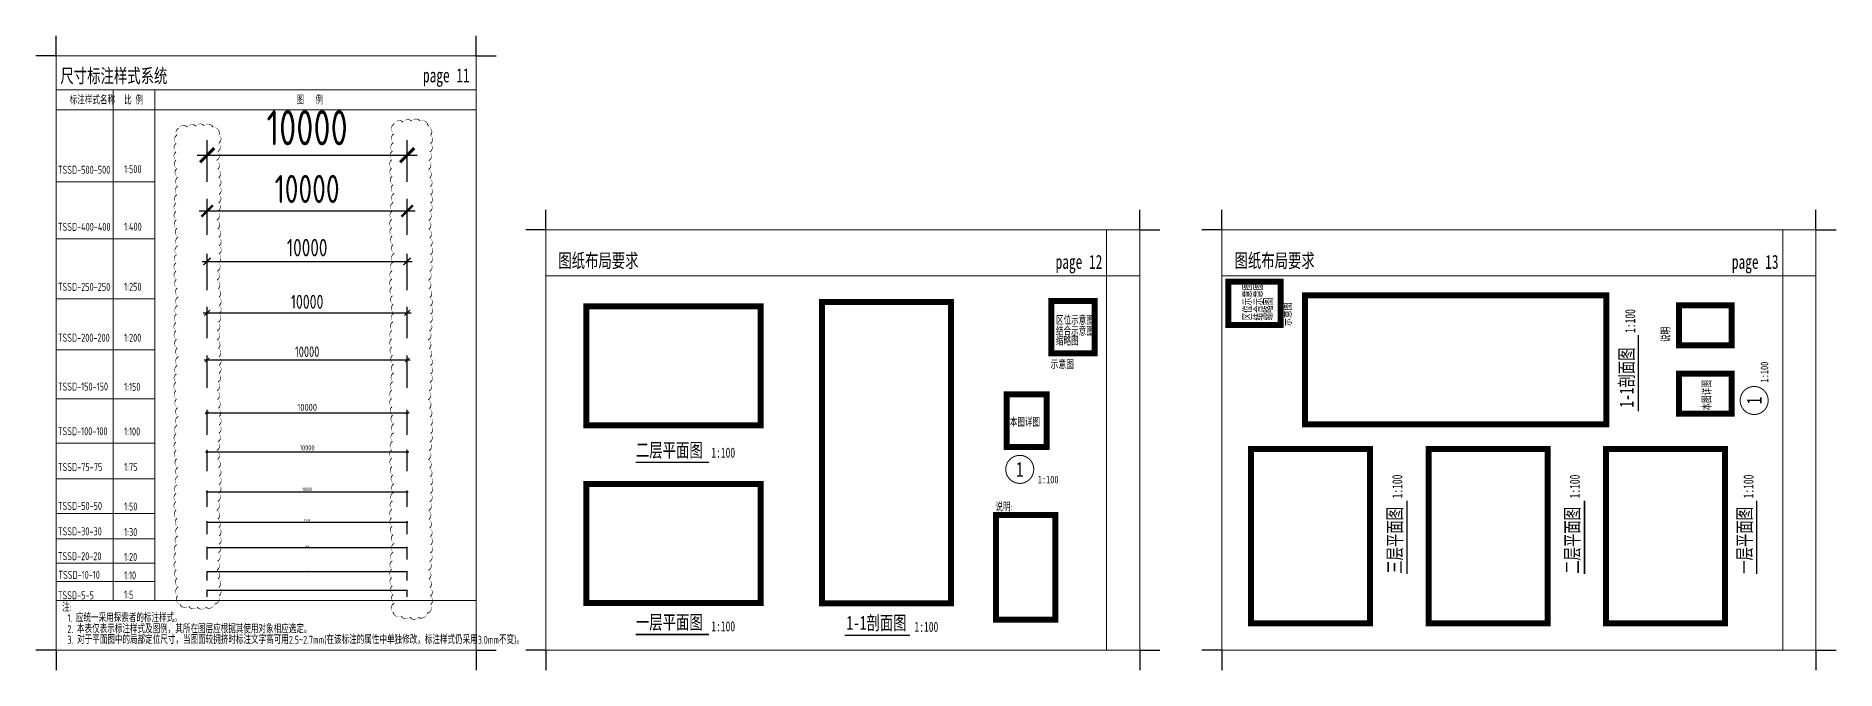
# Model space of a CAD drawing. Header units: millimetres. Extents: x 1089227 to 13101469, y 618865 to 10240562.
# Drawn here: x 2619417 to 2709408, y 5633596 to 5665296 of the extents above; entities that cross this region are included whole.
import ezdxf
from ezdxf.enums import TextEntityAlignment as Align

# ---------------------------------------------------------------- set-up
doc = ezdxf.new("R2010")
doc.units = ezdxf.units.MM
doc.header["$LTSCALE"] = 1000
doc.header["$PDMODE"] = 3
doc.header["$PDSIZE"] = 200
doc.linetypes.add('CENTER', pattern=[2, 1.25, -0.25, 0.25, -0.25])
doc.layers.get('0').update_dxf_attribs({"linetype": 'CONTINUOUS'})
doc.layers.get('Defpoints').update_dxf_attribs({"linetype": 'CONTINUOUS'})
for name, color, linetype, lineweight in [('S-DIM', 3, 'CONTINUOUS', 0), ('S-TABLE', 113, 'CONTINUOUS', 0), ('S-TEXT', 32, 'CONTINUOUS', 0)]:
    doc.layers.add(name, color=color, linetype=linetype, lineweight=lineweight)
doc.layers.add('S-SUBLINE-(20150628)', color=10, linetype='CONTINUOUS')
doc.styles.add('HT', font='simhei.ttf', dxfattribs={"width": 0.7})
doc.styles.add('hzst', font='simsun.ttc', dxfattribs={"width": 0.7})
doc.styles.add('TSSD_Dimension', font='tssdeng.shx', dxfattribs={"width": 0.75, "bigfont": 'Hztxt.shx'})
doc.styles.add('TSSD_Norm', font='Tssdeng.shx', dxfattribs={"width": 0.7, "bigfont": 'hztxt.shx'})
doc.dimstyles.new('TSSD_100_100', dxfattribs={"dimtxt": 350, "dimasz": 100, "dimexe": 150, "dimexo": 250, "dimgap": 100, "dimtad": 1, "dimdec": 0, "dimzin": 0, "dimdsep": 46, "dimtxsty": 'TSSD_Dimension', "dimblk": 'ARCHTICK', "dimblk1": 'ARCHTICK', "dimblk2": 'ARCHTICK', "dimcen": 0, "dimdle": 100, "dimclrt": 7, "dimadec": 0, "dimazin": 0, "dimtfac": 1, "dimtdec": 0, "dimtix": 1, "dimtmove": 2, "dimatfit": 3, "dimfxl": 0, "dimtolj": 1, "dimtzin": 0, "dimarcsym": 0})
doc.dimstyles.new('TSSD_10_10', dxfattribs={"dimtxt": 35, "dimasz": 10, "dimexe": 15, "dimexo": 25, "dimgap": 10, "dimtad": 1, "dimdec": 0, "dimzin": 0, "dimdsep": 46, "dimtxsty": 'TSSD_Dimension', "dimblk": 'ARCHTICK', "dimblk1": 'ARCHTICK', "dimblk2": 'ARCHTICK', "dimcen": 0, "dimdle": 10, "dimclrt": 7, "dimadec": 0, "dimazin": 0, "dimtfac": 1, "dimtdec": 0, "dimtix": 1, "dimtmove": 2, "dimatfit": 3, "dimfxl": 0, "dimtolj": 1, "dimtzin": 0, "dimarcsym": 0})
doc.dimstyles.new('TSSD_150_150', dxfattribs={"dimtxt": 525, "dimasz": 150, "dimexe": 225, "dimexo": 375, "dimgap": 150, "dimtad": 1, "dimdec": 0, "dimzin": 0, "dimdsep": 46, "dimtxsty": 'TSSD_Dimension', "dimblk": 'ARCHTICK', "dimblk1": 'ARCHTICK', "dimblk2": 'ARCHTICK', "dimcen": 0, "dimdle": 150, "dimclrt": 7, "dimadec": 0, "dimazin": 0, "dimtfac": 1, "dimtdec": 0, "dimtix": 1, "dimtmove": 2, "dimatfit": 3, "dimfxl": 0, "dimtolj": 1, "dimtzin": 0, "dimarcsym": 0})
doc.dimstyles.new('TSSD_200_200', dxfattribs={"dimtxt": 700, "dimasz": 200, "dimexe": 300, "dimexo": 500, "dimgap": 200, "dimtad": 1, "dimdec": 0, "dimzin": 0, "dimdsep": 46, "dimtxsty": 'TSSD_Dimension', "dimblk": 'ARCHTICK', "dimblk1": 'ARCHTICK', "dimblk2": 'ARCHTICK', "dimcen": 0, "dimdle": 200, "dimclrt": 7, "dimadec": 0, "dimazin": 0, "dimtfac": 1, "dimtdec": 0, "dimtix": 1, "dimtmove": 2, "dimatfit": 3, "dimfxl": 0, "dimtolj": 1, "dimtzin": 0, "dimarcsym": 0})
doc.dimstyles.new('TSSD_20_20', dxfattribs={"dimtxt": 70, "dimasz": 20, "dimexe": 30, "dimexo": 50, "dimgap": 20, "dimtad": 1, "dimdec": 0, "dimzin": 0, "dimdsep": 46, "dimtxsty": 'TSSD_Dimension', "dimblk": 'ARCHTICK', "dimblk1": 'ARCHTICK', "dimblk2": 'ARCHTICK', "dimcen": 0, "dimdle": 20, "dimclrt": 7, "dimadec": 0, "dimazin": 0, "dimtfac": 1, "dimtdec": 0, "dimtix": 1, "dimtmove": 2, "dimatfit": 3, "dimfxl": 0, "dimtolj": 1, "dimtzin": 0, "dimarcsym": 0})
doc.dimstyles.new('TSSD_250_250', dxfattribs={"dimtxt": 875, "dimasz": 250, "dimexe": 375, "dimexo": 625, "dimgap": 250, "dimtad": 1, "dimdec": 0, "dimzin": 0, "dimdsep": 46, "dimtxsty": 'TSSD_Dimension', "dimblk": 'ARCHTICK', "dimblk1": 'ARCHTICK', "dimblk2": 'ARCHTICK', "dimcen": 0, "dimdle": 250, "dimclrt": 7, "dimadec": 0, "dimazin": 0, "dimtfac": 1, "dimtdec": 0, "dimtix": 1, "dimtmove": 2, "dimatfit": 3, "dimfxl": 0, "dimtolj": 1, "dimtzin": 0, "dimarcsym": 0})
doc.dimstyles.new('TSSD_30_30', dxfattribs={"dimtxt": 105, "dimasz": 30, "dimexe": 45, "dimexo": 75, "dimgap": 30, "dimtad": 1, "dimdec": 0, "dimzin": 0, "dimdsep": 46, "dimtxsty": 'TSSD_Dimension', "dimblk": 'ARCHTICK', "dimblk1": 'ARCHTICK', "dimblk2": 'ARCHTICK', "dimcen": 0, "dimdle": 30, "dimclrt": 7, "dimadec": 0, "dimazin": 0, "dimtfac": 1, "dimtdec": 0, "dimtix": 1, "dimtmove": 2, "dimatfit": 3, "dimfxl": 0, "dimtolj": 1, "dimtzin": 0, "dimarcsym": 0})
doc.dimstyles.new('TSSD_400_400', dxfattribs={"dimtxt": 1400, "dimasz": 400, "dimexe": 600, "dimexo": 1000, "dimgap": 400, "dimtad": 1, "dimdec": 0, "dimzin": 0, "dimdsep": 46, "dimtxsty": 'TSSD_Dimension', "dimblk": 'ARCHTICK', "dimblk1": 'ARCHTICK', "dimblk2": 'ARCHTICK', "dimcen": 0, "dimdle": 400, "dimclrt": 7, "dimadec": 0, "dimazin": 0, "dimtfac": 1, "dimtdec": 0, "dimtix": 1, "dimtmove": 2, "dimatfit": 3, "dimfxl": 0, "dimtolj": 1, "dimtzin": 0, "dimarcsym": 0})
doc.dimstyles.new('TSSD_500_500', dxfattribs={"dimtxt": 1750, "dimasz": 500, "dimexe": 750, "dimexo": 1250, "dimgap": 500, "dimtad": 1, "dimdec": 0, "dimzin": 0, "dimdsep": 46, "dimtxsty": 'TSSD_Dimension', "dimblk": 'ARCHTICK', "dimblk1": 'ARCHTICK', "dimblk2": 'ARCHTICK', "dimcen": 0, "dimdle": 500, "dimclrt": 7, "dimadec": 0, "dimazin": 0, "dimtfac": 1, "dimtdec": 0, "dimtix": 1, "dimtmove": 2, "dimatfit": 3, "dimfxl": 0, "dimtolj": 1, "dimtzin": 0, "dimarcsym": 0})
doc.dimstyles.new('TSSD_50_50', dxfattribs={"dimtxt": 175, "dimasz": 50, "dimexe": 75, "dimexo": 125, "dimgap": 50, "dimtad": 1, "dimdec": 0, "dimzin": 0, "dimdsep": 46, "dimtxsty": 'TSSD_Dimension', "dimblk": 'ARCHTICK', "dimblk1": 'ARCHTICK', "dimblk2": 'ARCHTICK', "dimcen": 0, "dimdle": 50, "dimclrt": 7, "dimadec": 0, "dimazin": 0, "dimtfac": 1, "dimtdec": 0, "dimtix": 1, "dimtmove": 2, "dimatfit": 3, "dimfxl": 0, "dimtolj": 1, "dimtzin": 0, "dimarcsym": 0})
doc.dimstyles.new('TSSD_5_5', dxfattribs={"dimtxt": 17.5, "dimasz": 5, "dimexe": 7.5, "dimexo": 12.5, "dimgap": 5, "dimtad": 1, "dimdec": 0, "dimzin": 0, "dimdsep": 46, "dimtxsty": 'TSSD_Dimension', "dimblk": 'ARCHTICK', "dimblk1": 'ARCHTICK', "dimblk2": 'ARCHTICK', "dimcen": 0, "dimdle": 5, "dimclrt": 7, "dimadec": 0, "dimazin": 0, "dimtfac": 1, "dimtdec": 0, "dimtix": 1, "dimtmove": 2, "dimatfit": 3, "dimfxl": 0, "dimtolj": 1, "dimtzin": 0, "dimarcsym": 0})
doc.dimstyles.new('TSSD_75_75', dxfattribs={"dimtxt": 262.5, "dimasz": 75, "dimexe": 112.5, "dimexo": 187.5, "dimgap": 75, "dimtad": 1, "dimdec": 0, "dimzin": 0, "dimdsep": 46, "dimtxsty": 'TSSD_Dimension', "dimblk": 'ARCHTICK', "dimblk1": 'ARCHTICK', "dimblk2": 'ARCHTICK', "dimcen": 0, "dimdle": 75, "dimclrt": 7, "dimadec": 0, "dimazin": 0, "dimtfac": 1, "dimtdec": 0, "dimtix": 1, "dimtmove": 2, "dimatfit": 3, "dimfxl": 0, "dimtolj": 1, "dimtzin": 0, "dimarcsym": 0})

# ---------------------------------------------------------------- blocks, each defined once
blk = doc.blocks.new('_ArchTick')
at = {"color": 0, "linetype": 'ByBlock', "const_width": 0.3}
blk.add_lwpolyline([(-0.71, -0.71), (0.71, 0.71)], dxfattribs=at)
blk = doc.blocks.new('*D364')
at = {"layer": 'Defpoints', "color": 0, "ltscale": 10, "transparency": 16777216}
for p in [(2627974, 5637242), (2637974, 5637595), (2637974, 5637242)]:
    blk.add_point(p, dxfattribs=at)
at = {"layer": 'S-DIM', "color": 0, "lineweight": -2, "ltscale": 10, "transparency": 16777216}
for p, q in [((2627969, 5637595), (2637979, 5637595)), ((2627974, 5637254), (2627974, 5637603)), ((2637974, 5637254), (2637974, 5637603))]:
    blk.add_line(p, q, dxfattribs=at)
at = {"layer": 'S-DIM', "color": 0, "lineweight": -2, "ltscale": 10, "transparency": 16777216, "xscale": 5, "yscale": 5, "zscale": 5, "rotation": 180}
blk.add_blockref('_ArchTick', (2627974, 5637595), dxfattribs=at)
at = {"layer": 'S-DIM', "color": 0, "lineweight": -2, "ltscale": 10, "transparency": 16777216, "xscale": 5, "yscale": 5, "zscale": 5}
blk.add_blockref('_ArchTick', (2637974, 5637595), dxfattribs=at)
at = {"layer": 'S-DIM', "color": 7, "ltscale": 10, "transparency": 16777216, "insert": (2632974, 5637609), "char_height": 17.5, "attachment_point": 5, "style": 'TSSD_Dimension'}
blk.add_mtext('\\A1;10000', dxfattribs=at)
blk = doc.blocks.new('*D365')
at = {"layer": 'Defpoints', "color": 0, "ltscale": 10, "transparency": 16777216}
for p in [(2627974, 5638041), (2637974, 5638516), (2637974, 5638041)]:
    blk.add_point(p, dxfattribs=at)
at = {"layer": 'S-DIM', "color": 0, "lineweight": -2, "ltscale": 10, "transparency": 16777216}
for p, q in [((2627964, 5638516), (2637984, 5638516)), ((2627974, 5638066), (2627974, 5638531)), ((2637974, 5638066), (2637974, 5638531))]:
    blk.add_line(p, q, dxfattribs=at)
at = {"layer": 'S-DIM', "color": 0, "lineweight": -2, "ltscale": 10, "transparency": 16777216, "xscale": 10, "yscale": 10, "zscale": 10, "rotation": 180}
blk.add_blockref('_ArchTick', (2627974, 5638516), dxfattribs=at)
at = {"layer": 'S-DIM', "color": 0, "lineweight": -2, "ltscale": 10, "transparency": 16777216, "xscale": 10, "yscale": 10, "zscale": 10}
blk.add_blockref('_ArchTick', (2637974, 5638516), dxfattribs=at)
at = {"layer": 'S-DIM', "color": 7, "ltscale": 10, "transparency": 16777216, "insert": (2632974, 5638543), "char_height": 35, "attachment_point": 5, "style": 'TSSD_Dimension'}
blk.add_mtext('\\A1;10000', dxfattribs=at)
blk = doc.blocks.new('*D366')
at = {"layer": 'Defpoints', "color": 0, "ltscale": 10, "transparency": 16777216}
for p in [(2627974, 5639064), (2637974, 5639728), (2637974, 5639064)]:
    blk.add_point(p, dxfattribs=at)
at = {"layer": 'S-DIM', "color": 0, "lineweight": -2, "ltscale": 10, "transparency": 16777216}
for p, q in [((2627974, 5639114), (2627974, 5639758)), ((2637974, 5639114), (2637974, 5639758)), ((2627954, 5639728), (2637994, 5639728))]:
    blk.add_line(p, q, dxfattribs=at)
at = {"layer": 'S-DIM', "color": 0, "lineweight": -2, "ltscale": 10, "transparency": 16777216, "xscale": 20, "yscale": 20, "zscale": 20, "rotation": 180}
blk.add_blockref('_ArchTick', (2627974, 5639728), dxfattribs=at)
at = {"layer": 'S-DIM', "color": 0, "lineweight": -2, "ltscale": 10, "transparency": 16777216, "xscale": 20, "yscale": 20, "zscale": 20}
blk.add_blockref('_ArchTick', (2637974, 5639728), dxfattribs=at)
at = {"layer": 'S-DIM', "color": 7, "ltscale": 10, "transparency": 16777216, "insert": (2632974, 5639783), "char_height": 70, "attachment_point": 5, "style": 'TSSD_Dimension'}
blk.add_mtext('\\A1;10000', dxfattribs=at)
blk = doc.blocks.new('*D367')
at = {"layer": 'Defpoints', "color": 0, "ltscale": 10, "transparency": 16777216}
for p in [(2637974, 5640994), (2627974, 5640317), (2637974, 5640317)]:
    blk.add_point(p, dxfattribs=at)
at = {"layer": 'S-DIM', "color": 0, "lineweight": -2, "ltscale": 10, "transparency": 16777216}
for p, q in [((2627944, 5640994), (2638004, 5640994)), ((2627974, 5640392), (2627974, 5641039)), ((2637974, 5640392), (2637974, 5641039))]:
    blk.add_line(p, q, dxfattribs=at)
at = {"layer": 'S-DIM', "color": 0, "lineweight": -2, "ltscale": 10, "transparency": 16777216, "xscale": 30, "yscale": 30, "zscale": 30, "rotation": 180}
blk.add_blockref('_ArchTick', (2627974, 5640994), dxfattribs=at)
at = {"layer": 'S-DIM', "color": 0, "lineweight": -2, "ltscale": 10, "transparency": 16777216, "xscale": 30, "yscale": 30, "zscale": 30}
blk.add_blockref('_ArchTick', (2637974, 5640994), dxfattribs=at)
at = {"layer": 'S-DIM', "color": 7, "ltscale": 10, "transparency": 16777216, "insert": (2632974, 5641077), "char_height": 105, "attachment_point": 5, "style": 'TSSD_Dimension'}
blk.add_mtext('\\A1;10000', dxfattribs=at)
blk = doc.blocks.new('*D368')
at = {"layer": 'Defpoints', "color": 0, "ltscale": 10, "transparency": 16777216}
for p in [(2637974, 5642497), (2627974, 5641633), (2637974, 5641633)]:
    blk.add_point(p, dxfattribs=at)
at = {"layer": 'S-DIM', "color": 0, "lineweight": -2, "ltscale": 10, "transparency": 16777216}
for p, q in [((2627924, 5642497), (2638024, 5642497)), ((2627974, 5641758), (2627974, 5642572)), ((2637974, 5641758), (2637974, 5642572))]:
    blk.add_line(p, q, dxfattribs=at)
at = {"layer": 'S-DIM', "color": 0, "lineweight": -2, "ltscale": 10, "transparency": 16777216, "xscale": 50, "yscale": 50, "zscale": 50, "rotation": 180}
blk.add_blockref('_ArchTick', (2627974, 5642497), dxfattribs=at)
at = {"layer": 'S-DIM', "color": 0, "lineweight": -2, "ltscale": 10, "transparency": 16777216, "xscale": 50, "yscale": 50, "zscale": 50}
blk.add_blockref('_ArchTick', (2637974, 5642497), dxfattribs=at)
at = {"layer": 'S-DIM', "color": 7, "ltscale": 10, "transparency": 16777216, "insert": (2632974, 5642634), "char_height": 175, "attachment_point": 5, "style": 'TSSD_Dimension'}
blk.add_mtext('\\A1;10000', dxfattribs=at)
blk = doc.blocks.new('*D369')
at = {"layer": 'Defpoints', "color": 0, "ltscale": 10, "transparency": 16777216}
for p in [(2637974, 5644499), (2627974, 5643359), (2637974, 5643359)]:
    blk.add_point(p, dxfattribs=at)
at = {"layer": 'S-DIM', "color": 0, "lineweight": -2, "ltscale": 10, "transparency": 16777216}
for p, q in [((2627899, 5644499), (2638049, 5644499)), ((2627974, 5643546), (2627974, 5644611)), ((2637974, 5643546), (2637974, 5644611))]:
    blk.add_line(p, q, dxfattribs=at)
at = {"layer": 'S-DIM', "color": 0, "lineweight": -2, "ltscale": 10, "transparency": 16777216, "xscale": 75, "yscale": 75, "zscale": 75, "rotation": 180}
blk.add_blockref('_ArchTick', (2627974, 5644499), dxfattribs=at)
at = {"layer": 'S-DIM', "color": 0, "lineweight": -2, "ltscale": 10, "transparency": 16777216, "xscale": 75, "yscale": 75, "zscale": 75}
blk.add_blockref('_ArchTick', (2637974, 5644499), dxfattribs=at)
at = {"layer": 'S-DIM', "color": 7, "ltscale": 10, "transparency": 16777216, "insert": (2632974, 5644705), "char_height": 262.5, "attachment_point": 5, "style": 'TSSD_Dimension'}
blk.add_mtext('\\A1;10000', dxfattribs=at)
blk = doc.blocks.new('*D370')
at = {"layer": 'Defpoints', "color": 0, "ltscale": 10, "transparency": 16777216}
for p in [(2637974, 5646454), (2627974, 5645112), (2637974, 5645112)]:
    blk.add_point(p, dxfattribs=at)
at = {"layer": 'S-DIM', "color": 0, "lineweight": -2, "ltscale": 10, "transparency": 16777216}
for p, q in [((2627874, 5646454), (2638074, 5646454)), ((2627974, 5645362), (2627974, 5646604)), ((2637974, 5645362), (2637974, 5646604))]:
    blk.add_line(p, q, dxfattribs=at)
at = {"layer": 'S-DIM', "color": 0, "lineweight": -2, "ltscale": 10, "transparency": 16777216, "xscale": 100, "yscale": 100, "zscale": 100, "rotation": 180}
blk.add_blockref('_ArchTick', (2627974, 5646454), dxfattribs=at)
at = {"layer": 'S-DIM', "color": 0, "lineweight": -2, "ltscale": 10, "transparency": 16777216, "xscale": 100, "yscale": 100, "zscale": 100}
blk.add_blockref('_ArchTick', (2637974, 5646454), dxfattribs=at)
at = {"layer": 'S-DIM', "color": 7, "ltscale": 10, "transparency": 16777216, "insert": (2632974, 5646729), "char_height": 350, "attachment_point": 5, "style": 'TSSD_Dimension'}
blk.add_mtext('\\A1;10000', dxfattribs=at)
blk = doc.blocks.new('*D371')
at = {"layer": 'Defpoints', "color": 0, "ltscale": 10, "transparency": 16777216}
for p in [(2637974, 5649099), (2627974, 5647330), (2637974, 5647330)]:
    blk.add_point(p, dxfattribs=at)
at = {"layer": 'S-DIM', "color": 0, "lineweight": -2, "ltscale": 10, "transparency": 16777216}
for p, q in [((2627824, 5649099), (2638124, 5649099)), ((2627974, 5647705), (2627974, 5649324)), ((2637974, 5647705), (2637974, 5649324))]:
    blk.add_line(p, q, dxfattribs=at)
at = {"layer": 'S-DIM', "color": 0, "lineweight": -2, "ltscale": 10, "transparency": 16777216, "xscale": 150, "yscale": 150, "zscale": 150, "rotation": 180}
blk.add_blockref('_ArchTick', (2627974, 5649099), dxfattribs=at)
at = {"layer": 'S-DIM', "color": 0, "lineweight": -2, "ltscale": 10, "transparency": 16777216, "xscale": 150, "yscale": 150, "zscale": 150}
blk.add_blockref('_ArchTick', (2637974, 5649099), dxfattribs=at)
at = {"layer": 'S-DIM', "color": 7, "ltscale": 10, "transparency": 16777216, "insert": (2632974, 5649511), "char_height": 525, "attachment_point": 5, "style": 'TSSD_Dimension'}
blk.add_mtext('\\A1;10000', dxfattribs=at)
blk = doc.blocks.new('*D372')
at = {"layer": 'Defpoints', "color": 0, "ltscale": 10, "transparency": 16777216}
for p in [(2637974, 5651456), (2627974, 5649684), (2637974, 5649684)]:
    blk.add_point(p, dxfattribs=at)
at = {"layer": 'S-DIM', "color": 0, "lineweight": -2, "ltscale": 10, "transparency": 16777216}
for p, q in [((2627774, 5651456), (2638174, 5651456)), ((2627974, 5650184), (2627974, 5651756)), ((2637974, 5650184), (2637974, 5651756))]:
    blk.add_line(p, q, dxfattribs=at)
at = {"layer": 'S-DIM', "color": 0, "lineweight": -2, "ltscale": 10, "transparency": 16777216, "xscale": 200, "yscale": 200, "zscale": 200, "rotation": 180}
blk.add_blockref('_ArchTick', (2627974, 5651456), dxfattribs=at)
at = {"layer": 'S-DIM', "color": 0, "lineweight": -2, "ltscale": 10, "transparency": 16777216, "xscale": 200, "yscale": 200, "zscale": 200}
blk.add_blockref('_ArchTick', (2637974, 5651456), dxfattribs=at)
at = {"layer": 'S-DIM', "color": 7, "ltscale": 10, "transparency": 16777216, "insert": (2632974, 5652006), "char_height": 700, "attachment_point": 5, "style": 'TSSD_Dimension'}
blk.add_mtext('\\A1;10000', dxfattribs=at)
blk = doc.blocks.new('*D373')
at = {"layer": 'Defpoints', "color": 0, "ltscale": 10, "transparency": 16777216}
for p in [(2637974, 5654026), (2627974, 5651968), (2637974, 5651968)]:
    blk.add_point(p, dxfattribs=at)
at = {"layer": 'S-DIM', "color": 0, "lineweight": -2, "ltscale": 10, "transparency": 16777216}
for p, q in [((2627974, 5652593), (2627974, 5654401)), ((2637974, 5652593), (2637974, 5654401)), ((2627724, 5654026), (2638224, 5654026))]:
    blk.add_line(p, q, dxfattribs=at)
at = {"layer": 'S-DIM', "color": 0, "lineweight": -2, "ltscale": 10, "transparency": 16777216, "xscale": 250, "yscale": 250, "zscale": 250, "rotation": 180}
blk.add_blockref('_ArchTick', (2627974, 5654026), dxfattribs=at)
at = {"layer": 'S-DIM', "color": 0, "lineweight": -2, "ltscale": 10, "transparency": 16777216, "xscale": 250, "yscale": 250, "zscale": 250}
blk.add_blockref('_ArchTick', (2637974, 5654026), dxfattribs=at)
at = {"layer": 'S-DIM', "color": 7, "ltscale": 10, "transparency": 16777216, "insert": (2632974, 5654714), "char_height": 875, "attachment_point": 5, "style": 'TSSD_Dimension'}
blk.add_mtext('\\A1;10000', dxfattribs=at)
blk = doc.blocks.new('*D374')
at = {"layer": 'Defpoints', "color": 0, "ltscale": 10, "transparency": 16777216}
for p in [(2637974, 5656548), (2627974, 5654356), (2637974, 5654356)]:
    blk.add_point(p, dxfattribs=at)
at = {"layer": 'S-DIM', "color": 0, "lineweight": -2, "ltscale": 10, "transparency": 16777216}
for p, q in [((2627974, 5655356), (2627974, 5657148)), ((2637974, 5655356), (2637974, 5657148)), ((2627574, 5656548), (2638374, 5656548))]:
    blk.add_line(p, q, dxfattribs=at)
at = {"layer": 'S-DIM', "color": 0, "lineweight": -2, "ltscale": 10, "transparency": 16777216, "xscale": 400, "yscale": 400, "zscale": 400, "rotation": 180}
blk.add_blockref('_ArchTick', (2627974, 5656548), dxfattribs=at)
at = {"layer": 'S-DIM', "color": 0, "lineweight": -2, "ltscale": 10, "transparency": 16777216, "xscale": 400, "yscale": 400, "zscale": 400}
blk.add_blockref('_ArchTick', (2637974, 5656548), dxfattribs=at)
at = {"layer": 'S-DIM', "color": 7, "ltscale": 10, "transparency": 16777216, "insert": (2632974, 5657648), "char_height": 1400, "attachment_point": 5, "style": 'TSSD_Dimension'}
blk.add_mtext('\\A1;10000', dxfattribs=at)
blk = doc.blocks.new('*D375')
at = {"layer": 'Defpoints', "color": 0, "ltscale": 10, "transparency": 16777216}
for p in [(2637974, 5659334), (2627974, 5656748), (2637974, 5656748)]:
    blk.add_point(p, dxfattribs=at)
at = {"layer": 'S-DIM', "color": 0, "lineweight": -2, "ltscale": 10, "transparency": 16777216}
for p, q in [((2627974, 5657998), (2627974, 5660084)), ((2637974, 5657998), (2637974, 5660084)), ((2627474, 5659334), (2638474, 5659334))]:
    blk.add_line(p, q, dxfattribs=at)
at = {"layer": 'S-DIM', "color": 0, "lineweight": -2, "ltscale": 10, "transparency": 16777216, "xscale": 500, "yscale": 500, "zscale": 500, "rotation": 180}
blk.add_blockref('_ArchTick', (2627974, 5659334), dxfattribs=at)
at = {"layer": 'S-DIM', "color": 0, "lineweight": -2, "ltscale": 10, "transparency": 16777216, "xscale": 500, "yscale": 500, "zscale": 500}
blk.add_blockref('_ArchTick', (2637974, 5659334), dxfattribs=at)
at = {"layer": 'S-DIM', "color": 7, "ltscale": 10, "transparency": 16777216, "insert": (2632974, 5660709), "char_height": 1750, "attachment_point": 5, "style": 'TSSD_Dimension'}
blk.add_mtext('\\A1;10000', dxfattribs=at)

msp = doc.modelspace()

# ---------------------------------------------------------------- linework, layer by layer
at = {"layer": 'Defpoints', "color": 0}
for points in [[(2620417.444, 5664296.27), (2620417.444, 5665296.27)], [(2641417.444, 5664296.27), (2641417.444, 5665296.27)], [(2620417.444, 5664296.27), (2619417.444, 5664296.27)], [(2641417.444, 5664296.27), (2642417.444, 5664296.27)], [(2644899.74, 5655596.27), (2644899.74, 5656596.27)], [(2674599.74, 5655596.27), (2674599.74, 5656596.27)], [(2678708.36, 5655596.27), (2678708.36, 5656596.27)], [(2708408.36, 5655596.27), (2708408.36, 5656596.27)], [(2644899.74, 5655596.27), (2643899.74, 5655596.27)], [(2674599.74, 5655596.27), (2675599.74, 5655596.27)], [(2678708.36, 5655596.27), (2677708.36, 5655596.27)], [(2708408.36, 5655596.27), (2709408.36, 5655596.27)], [(2620417.444, 5634596.27), (2619417.444, 5634596.27)], [(2620417.444, 5634596.27), (2620417.444, 5633596.27)], [(2641417.444, 5634596.27), (2641417.444, 5633596.27)], [(2641417.444, 5634596.27), (2642417.444, 5634596.27)], [(2644899.74, 5634596.27), (2643899.74, 5634596.27)], [(2644899.74, 5634596.27), (2644899.74, 5633596.27)], [(2674599.74, 5634596.27), (2675599.74, 5634596.27)], [(2674599.74, 5634596.27), (2674599.74, 5633596.27)], [(2678708.36, 5634596.27), (2677708.36, 5634596.27)], [(2678708.36, 5634596.27), (2678708.36, 5633596.27)], [(2708408.36, 5634596.27), (2709408.36, 5634596.27)], [(2708408.36, 5634596.27), (2708408.36, 5633596.27)]]:
    msp.add_lwpolyline(points, dxfattribs=at)
at = {"layer": 'S-SUBLINE-(20150628)'}
for points in [[(2626544.242, 5660676.987, 0, 50, -0.52056705), (2626985.759, 5660739.557, 0, 50, -0.52056705), (2627412.194, 5660783.414, 0, 50, -0.52056705), (2627829.34, 5660805.104, 0, 50, -0.52056705), (2628270.933, 5660730.669, 0, 50, -0.52056705), (2628572.209, 5660360.247, 0, 50, -0.52056705), (2628550.933, 5659943.208, 0, 50, -0.52056705), (2628507.445, 5659516.992, 0, 50, -0.52056705), (2628445.168, 5659075.787, 0, 50, -0.52056705), (2628505.53, 5658633.962, 0, 50, -0.52056705), (2628549.754, 5658207.307, 0, 50, -0.52056705), (2628571.858, 5657790.052, 0, 50, -0.52056705), (2628570.1, 5657375.68, 0, 50, -0.52056705), (2628544.62, 5656957.448, 0, 50, -0.52056705), (2628497.423, 5656528.917, 0, 50, -0.52056705), (2628455.242, 5656084.987, 0, 50, -0.52056705), (2628515.054, 5655646.288, 0, 50, -0.52056705), (2628555.478, 5655221.794, 0, 50, -0.52056705), (2628573.331, 5654805.559, 0, 50, -0.52056705), (2628567.207, 5654390.986, 0, 50, -0.52056705), (2628537.588, 5653971.347, 0, 50, -0.52056705), (2628486.806, 5653540.315, 0, 50, -0.52056705), (2628467.33, 5653094.811, 0, 50, -0.52056705), (2628523.936, 5652659.084, 0, 50, -0.52056705), (2628560.455, 5652236.554, 0, 50, -0.52056705), (2628574.011, 5651821.121, 0, 50, -0.52056705), (2628563.536, 5651406.124, 0, 50, -0.52056705), (2628529.856, 5650984.87, 0, 50, -0.52056705), (2628475.621, 5650551.156, 0, 50, -0.52056705), (2628478.901, 5650105.239, 0, 50, -0.52056705), (2628532.154, 5649672.317, 0, 50, -0.52056705), (2628564.673, 5649251.549, 0, 50, -0.52056705), (2628573.897, 5648836.697, 0, 50, -0.52056705), (2628559.098, 5648421.055, 0, 50, -0.52056705), (2628521.444, 5647997.98, 0, 50, -0.52056705), (2628463.898, 5647561.413, 0, 50, -0.52056705), (2628489.925, 5647116.244, 0, 50, -0.52056705), (2628539.687, 5646685.951, 0, 50, -0.52056705), (2628568.121, 5646266.74, 0, 50, -0.52056705), (2628572.988, 5645852.247, 0, 50, -0.52056705), (2628553.904, 5645435.74, 0, 50, -0.52056705), (2628512.374, 5645010.644, 0, 50, -0.52056705), (2628451.667, 5644571.058, 0, 50, -0.52056705), (2628500.373, 5644127.797, 0, 50, -0.52056705), (2628546.513, 5643699.952, 0, 50, -0.52056705), (2628570.788, 5643282.086, 0, 50, -0.52056705), (2628571.286, 5642867.731, 0, 50, -0.52056705), (2628547.968, 5642450.142, 0, 50, -0.52056705), (2628502.67, 5642022.828, 0, 50, -0.52056705), (2628448.813, 5641580.164, 0, 50, -0.52056705), (2628510.218, 5641139.868, 0, 50, -0.52056705), (2628552.617, 5640714.283, 0, 50, -0.52056705), (2628572.67, 5640297.549, 0, 50, -0.52056705), (2628568.797, 5639883.107, 0, 50, -0.52056705), (2628541.304, 5639464.221, 0, 50, -0.52056705), (2628492.357, 5639034.502, 0, 50, -0.52056705), (2628461.156, 5638589.666, 0, 50, -0.52056705), (2628519.435, 5638152.426, 0, 50, -0.52056705), (2628557.981, 5637728.907, 0, 50, -0.52056705), (2628573.76, 5637313.087, 0, 50, -0.52056705), (2628343.06, 5636890.881, 0, 50, -0.52056705), (2627894.111, 5636738.997, 0, 50, -0.52056705), (2627479.178, 5636748.948, 0, 50, -0.52056705), (2627058.129, 5636782.143, 0, 50, -0.52056705), (2626612.858, 5636886.782, 0, 50, -0.52056705), (2626494.989, 5637304.8, 0, 50, -0.52056705), (2626527.941, 5637749.509, 0, 50, -0.52056705), (2626469.415, 5638186.979, 0, 50, -0.52056705), (2626430.568, 5638610.65, 0, 50, -0.52056705), (2626414.458, 5639026.533, 0, 50, -0.52056705), (2626422.355, 5639441.251, 0, 50, -0.52056705), (2626453.637, 5639861.522, 0, 50, -0.52056705), (2626505.84, 5640293.625, 0, 50, -0.52056705), (2626516.06, 5640739.436, 0, 50, -0.52056705), (2626460.8, 5641174.002, 0, 50, -0.52056705), (2626425.898, 5641595.79, 0, 50, -0.52056705), (2626414.101, 5642010.96, 0, 50, -0.52056705), (2626426.339, 5642426.193, 0, 50, -0.52056705), (2626461.648, 5642848.164, 0, 50, -0.52056705), (2626517.248, 5643283.018, 0, 50, -0.52056705), (2626504.707, 5643728.77, 0, 50, -0.52056705), (2626452.859, 5644160.602, 0, 50, -0.52056705), (2626421.992, 5644580.711, 0, 50, -0.52056705), (2626414.539, 5644995.39, 0, 50, -0.52056705), (2626431.086, 5645411.357, 0, 50, -0.52056705), (2626470.331, 5645835.231, 0, 50, -0.52056705), (2626529.182, 5646273.007, 0, 50, -0.52056705), (2626493.914, 5646717.539, 0, 50, -0.52056705), (2626445.611, 5647146.814, 0, 50, -0.52056705), (2626418.861, 5647565.452, 0, 50, -0.52056705), (2626415.771, 5647979.862, 0, 50, -0.52056705), (2626436.584, 5648396.783, 0, 50, -0.52056705), (2626479.662, 5648822.758, 0, 50, -0.52056705), (2626541.611, 5649263.618, 0, 50, -0.52056705), (2626483.708, 5649705.772, 0, 50, -0.52056705), (2626439.077, 5650132.674, 0, 50, -0.52056705), (2626416.513, 5650550.053, 0, 50, -0.52056705), (2626417.794, 5650964.417, 0, 50, -0.52056705), (2626442.819, 5651382.508, 0, 50, -0.52056705), (2626489.617, 5651810.778, 0, 50, -0.52056705), (2626534.268, 5652254.466, 0, 50, -0.52056705), (2626474.116, 5652693.499, 0, 50, -0.52056705), (2626433.272, 5653118.219, 0, 50, -0.52056705), (2626414.953, 5653534.555, 0, 50, -0.52056705), (2626420.602, 5653949.095, 0, 50, -0.52056705), (2626449.773, 5654368.57, 0, 50, -0.52056705), (2626500.17, 5654799.321, 0, 50, -0.52056705), (2626522.126, 5655244.709, 0, 50, -0.52056705), (2626465.162, 5655680.752, 0, 50, -0.52056705), (2626428.212, 5656103.487, 0, 50, -0.52056705), (2626414.186, 5656518.997, 0, 50, -0.52056705), (2626424.188, 5656933.937, 0, 50, -0.52056705), (2626457.43, 5657355.005, 0, 50, -0.52056705), (2626511.294, 5657788.418, 0, 50, -0.52056705), (2626510.496, 5658234.346, 0, 50, -0.52056705), (2626456.871, 5658667.566, 0, 50, -0.52056705), (2626423.911, 5659088.516, 0, 50, -0.52056705), (2626414.214, 5659503.42, 0, 50, -0.52056705), (2626428.543, 5659918.981, 0, 50, -0.52056705), (2626469.038, 5660344.538, 0, 50, -0.52056705)], [(2637333.326, 5660921.63, 0, 50, -0.52056705), (2637774.843, 5660984.2, 0, 50, -0.52056705), (2638201.278, 5661028.057, 0, 50, -0.52056705), (2638618.424, 5661049.747, 0, 50, -0.52056705), (2639018.728, 5660784.548, 0, 50, -0.52056705), (2639143.556, 5660333.035, 0, 50, -0.52056705), (2639136.924, 5659918.424, 0, 50, -0.52056705), (2639106.827, 5659498.608, 0, 50, -0.52056705), (2639055.636, 5659067.272, 0, 50, -0.52056705), (2639038.81, 5658621.66, 0, 50, -0.52056705), (2639095.034, 5658186.269, 0, 50, -0.52056705), (2639131.091, 5657763.955, 0, 50, -0.52056705), (2639144.144, 5657348.601, 0, 50, -0.52056705), (2639133.163, 5656933.54, 0, 50, -0.52056705), (2639099.014, 5656512.084, 0, 50, -0.52056705), (2639044.387, 5656078.046, 0, 50, -0.52056705), (2639050.319, 5655632.157, 0, 50, -0.52056705), (2639103.173, 5655199.55, 0, 50, -0.52056705), (2639135.22, 5654778.974, 0, 50, -0.52056705), (2639143.936, 5654364.176, 0, 50, -0.52056705), (2639128.636, 5653948.444, 0, 50, -0.52056705), (2639090.525, 5653525.144, 0, 50, -0.52056705), (2639032.603, 5653088.233, 0, 50, -0.52056705), (2639061.278, 5652643.227, 0, 50, -0.52056705), (2639110.624, 5652213.229, 0, 50, -0.52056705), (2639138.577, 5651794.185, 0, 50, -0.52056705), (2639142.935, 5651379.72, 0, 50, -0.52056705), (2639123.355, 5650963.099, 0, 50, -0.52056705), (2639081.38, 5650537.753, 0, 50, -0.52056705), (2639020.314, 5650097.805, 0, 50, -0.52056705), (2639071.657, 5649654.842, 0, 50, -0.52056705), (2639117.367, 5649227.27, 0, 50, -0.52056705), (2639141.153, 5648809.547, 0, 50, -0.52056705), (2639141.141, 5648395.194, 0, 50, -0.52056705), (2639117.333, 5647977.464, 0, 50, -0.52056705), (2639071.603, 5647549.88, 0, 50, -0.52056705), (2639020.381, 5647106.903, 0, 50, -0.52056705), (2639081.43, 5646666.971, 0, 50, -0.52056705), (2639123.385, 5646241.638, 0, 50, -0.52056705), (2639142.942, 5645825.021, 0, 50, -0.52056705), (2639138.561, 5645410.555, 0, 50, -0.52056705), (2639110.586, 5644991.504, 0, 50, -0.52056705), (2639061.221, 5644561.492, 0, 50, -0.52056705), (2639032.667, 5644116.478, 0, 50, -0.52056705), (2639090.572, 5643679.584, 0, 50, -0.52056705), (2639128.663, 5643256.293, 0, 50, -0.52056705), (2639143.94, 5642840.566, 0, 50, -0.52056705), (2639135.2, 5642425.765, 0, 50, -0.52056705), (2639103.131, 5642005.181, 0, 50, -0.52056705), (2639050.259, 5641572.559, 0, 50, -0.52056705), (2639044.448, 5641126.668, 0, 50, -0.52056705), (2639099.058, 5640692.646, 0, 50, -0.52056705), (2639133.185, 5640271.199, 0, 50, -0.52056705), (2639144.143, 5639856.141, 0, 50, -0.52056705), (2639131.067, 5639440.783, 0, 50, -0.52056705), (2639094.988, 5639018.46, 0, 50, -0.52056705), (2639038.747, 5638583.053, 0, 50, -0.52056705), (2639055.695, 5638137.446, 0, 50, -0.52056705), (2639106.867, 5637706.124, 0, 50, -0.52056705), (2639136.942, 5637286.316, 0, 50, -0.52056705), (2639143.551, 5636871.707, 0, 50, -0.52056705), (2638964.752, 5636427.344, 0, 50, -0.52056705), (2638530.115, 5636226.396, 0, 50, -0.52056705), (2638113.963, 5636243.852, 0, 50, -0.52056705), (2637677.205, 5636299.051, 0, 50, -0.52056705), (2637265.979, 5636493.344, 0, 50, -0.52056705), (2637327.047, 5636933.295, 0, 50, -0.52056705), (2637275.685, 5637376.256, 0, 50, -0.52056705), (2637229.978, 5637803.825, 0, 50, -0.52056705), (2637206.196, 5638221.547, 0, 50, -0.52056705), (2637206.211, 5638635.901, 0, 50, -0.52056705), (2637230.023, 5639053.632, 0, 50, -0.52056705), (2637275.756, 5639481.218, 0, 50, -0.52056705), (2637326.959, 5639924.197, 0, 50, -0.52056705), (2637265.912, 5640364.126, 0, 50, -0.52056705), (2637223.96, 5640789.458, 0, 50, -0.52056705), (2637204.407, 5641206.074, 0, 50, -0.52056705), (2637208.792, 5641620.54, 0, 50, -0.52056705), (2637236.77, 5642039.593, 0, 50, -0.52056705), (2637286.138, 5642469.606, 0, 50, -0.52056705), (2637314.673, 5642914.621, 0, 50, -0.52056705), (2637256.771, 5643351.513, 0, 50, -0.52056705), (2637218.684, 5643774.802, 0, 50, -0.52056705), (2637203.41, 5644190.529, 0, 50, -0.52056705), (2637212.154, 5644605.33, 0, 50, -0.52056705), (2637244.226, 5645025.916, 0, 50, -0.52056705), (2637297.1, 5645458.54, 0, 50, -0.52056705), (2637302.893, 5645904.431, 0, 50, -0.52056705), (2637248.286, 5646338.451, 0, 50, -0.52056705), (2637214.162, 5646759.896, 0, 50, -0.52056705), (2637203.208, 5647174.954, 0, 50, -0.52056705), (2637216.287, 5647590.312, 0, 50, -0.52056705), (2637252.369, 5648012.637, 0, 50, -0.52056705), (2637308.613, 5648448.047, 0, 50, -0.52056705), (2637291.647, 5648893.653, 0, 50, -0.52056705), (2637240.478, 5649324.972, 0, 50, -0.52056705), (2637210.406, 5649744.779, 0, 50, -0.52056705), (2637203.801, 5650159.388, 0, 50, -0.52056705), (2637221.181, 5650575.524, 0, 50, -0.52056705), (2637261.18, 5650999.792, 0, 50, -0.52056705), (2637320.645, 5651438.155, 0, 50, -0.52056705), (2637280.966, 5651882.315, 0, 50, -0.52056705), (2637233.367, 5652311.113, 0, 50, -0.52056705), (2637207.427, 5652729.49, 0, 50, -0.52056705), (2637205.187, 5653143.873, 0, 50, -0.52056705), (2637226.824, 5653561.005, 0, 50, -0.52056705), (2637270.634, 5653987.412, 0, 50, -0.52056705), (2637333.167, 5654428.89, 0, 50, -0.52056705), (2637270.877, 5654870.447, 0, 50, -0.52056705), (2637226.973, 5655296.909, 0, 50, -0.52056705), (2637205.231, 5655714.069, 0, 50, -0.52056705), (2637207.362, 5656128.449, 0, 50, -0.52056705), (2637233.199, 5656546.793, 0, 50, -0.52056705), (2637280.707, 5656975.531, 0, 50, -0.52056705), (2637320.951, 5657419.64, 0, 50, -0.52056705), (2637261.407, 5657858.079, 0, 50, -0.52056705), (2637221.313, 5658282.397, 0, 50, -0.52056705), (2637203.825, 5658698.556, 0, 50, -0.52056705), (2637210.322, 5659113.156, 0, 50, -0.52056705), (2637240.292, 5659532.925, 0, 50, -0.52056705), (2637291.374, 5659964.18, 0, 50, -0.52056705), (2637308.906, 5660409.764, 0, 50, -0.52056705)]]:
    msp.add_lwpolyline(points, format="xyseb", close=True, dxfattribs=at)
at = {"layer": 'S-TABLE'}
for points in [[(2641417.444, 5634596.27), (2641417.444, 5664296.27), (2620417.444, 5664296.27), (2620417.444, 5634596.27)], [(2674599.74, 5655596.27), (2644899.74, 5655596.27), (2644899.74, 5634596.27), (2674599.74, 5634596.27)], [(2708408.36, 5655596.27), (2678708.36, 5655596.27), (2678708.36, 5634596.27), (2708408.36, 5634596.27)]]:
    msp.add_lwpolyline(points, close=True, dxfattribs=at)
for points in [[(2620417.444, 5662596.27), (2641417.444, 5662596.27)], [(2623270.342, 5662596.27), (2623270.342, 5637063.46)], [(2625352.186, 5662596.27), (2625352.186, 5637063.46)], [(2620417.444, 5661596.27), (2641417.444, 5661596.27)], [(2620417.444, 5658004.395), (2625352.186, 5658004.395)], [(2620417.444, 5655149.944), (2625352.186, 5655149.944)], [(2672940.1, 5634596.27), (2672940.1, 5655596.27)], [(2706748.719, 5634596.27), (2706748.719, 5655596.27)], [(2644899.74, 5653296.27), (2674599.74, 5653296.27)], [(2678708.36, 5653296.27), (2708408.36, 5653296.27)], [(2620417.444, 5652150.507), (2625352.186, 5652150.507)], [(2620417.444, 5649607.377), (2625352.186, 5649607.377)], [(2620417.444, 5647162.774), (2625352.186, 5647162.774)], [(2620417.444, 5644931.559), (2625352.186, 5644931.559)], [(2620417.444, 5643153.935), (2625352.186, 5643153.935)], [(2620417.444, 5641416.278), (2625352.186, 5641416.278)], [(2620417.444, 5640163.001), (2625352.186, 5640163.001)], [(2620417.444, 5638946.144), (2625352.186, 5638946.144)], [(2620417.444, 5638027.762), (2625352.186, 5638027.762)], [(2620417.444, 5637063.46), (2641417.444, 5637063.46)]]:
    msp.add_lwpolyline(points, dxfattribs=at)
at = {"layer": 'S-TEXT', "linetype": 'CENTER', "const_width": 300}
for points in [[(2679032.444, 5650843.358), (2679032.444, 5653009.758), (2681641.775, 5653009.758), (2681641.775, 5650843.358)], [(2697920.174, 5645873.73), (2697920.174, 5652323.138), (2682864.269, 5652323.138), (2682864.269, 5645873.73)], [(2646928.266, 5645827.235), (2655649.065, 5645827.235), (2655649.065, 5651778.756), (2646928.266, 5651778.756)], [(2658716.098, 5636932.498), (2665165.505, 5636932.498), (2665165.505, 5651988.403), (2658716.098, 5651988.403)], [(2670184.484, 5652042.346), (2672350.884, 5652042.346), (2672350.884, 5649433.015), (2670184.484, 5649433.015)], [(2704200.118, 5649829.462), (2704200.118, 5651830.919), (2701560.815, 5651830.919), (2701560.815, 5649829.462)], [(2704200.118, 5646410.636), (2704200.118, 5648412.093), (2701560.815, 5648412.093), (2701560.815, 5646410.636)], [(2667938.373, 5644746.026), (2669939.83, 5644746.026), (2669939.83, 5647385.329), (2667938.373, 5647385.329)], [(2686110.898, 5635924.501), (2686110.898, 5644645.3), (2680159.377, 5644645.3), (2680159.377, 5635924.501)], [(2694988.073, 5635924.501), (2694988.073, 5644645.3), (2689036.552, 5644645.3), (2689036.552, 5635924.501)], [(2703865.248, 5635924.501), (2703865.248, 5644645.3), (2697913.726, 5644645.3), (2697913.726, 5635924.501)], [(2646928.266, 5636950.06), (2655649.065, 5636950.06), (2655649.065, 5642901.582), (2646928.266, 5642901.582)], [(2667415.178, 5641346.677), (2670384.162, 5641346.677), (2670384.162, 5636109.759), (2667415.178, 5636109.759)]]:
    msp.add_lwpolyline(points, close=True, dxfattribs=at)
at = {"layer": 'S-TEXT', "linetype": 'Continuous', "const_width": 70}
for points in [[(2699526.702, 5646525.145), (2699526.702, 5650341.544)], [(2649403.401, 5643980.56), (2653071.383, 5643980.56)], [(2687957.573, 5638399.636), (2687957.573, 5642067.618)], [(2696834.748, 5638399.636), (2696834.748, 5642067.618)], [(2705443.207, 5638399.636), (2705443.207, 5642067.618)], [(2649403.401, 5635372.101), (2653071.383, 5635372.101)], [(2659853.755, 5635325.97), (2663118.361, 5635325.97)]]:
    msp.add_lwpolyline(points, dxfattribs=at)
at = {"layer": 'S-TEXT', "linetype": 'Continuous', "const_width": 50}
for points in [[(2705318.398, 5647772.725, 1), (2705318.398, 5646372.725, 1)], [(2669300.462, 5643627.746, 1), (2667900.462, 5643627.746, 1)]]:
    msp.add_lwpolyline(points, format="xyb", close=True, dxfattribs=at)

# ---------------------------------------------------------------- texts
at = {"layer": 'S-TEXT', "color": 4, "width": 0.7}
for s, height, style, p in [('尺寸标注样式系统', 700, 'HT', (2620638.288, 5662957.285)), ('page 11', 700, 'HT', (2638764.6, 5662979.126)), ('标注样式名称', 400, 'TSSD_Norm', (2621101.081, 5661878.758)), ('比 例', 400, 'TSSD_Norm', (2623822.585, 5661878.758)), ('图   例', 400, 'TSSD_Norm', (2632444.239, 5661878.758)), ('TSSD-500-500', 400, 'TSSD_Norm', (2620509.576, 5658407.904)), ('1:500', 400, 'TSSD_Norm', (2623822.585, 5658437.062)), ('TSSD-400-400', 400, 'TSSD_Norm', (2620509.576, 5655553.453)), ('1:400', 400, 'TSSD_Norm', (2623822.585, 5655560.56)), ('图纸布局要求', 700, 'HT', (2645529.879, 5653716.419)), ('page 12', 700, 'HT', (2670394.968, 5653654.413)), ('图纸布局要求', 700, 'HT', (2679338.498, 5653716.419)), ('page 13', 700, 'HT', (2704203.588, 5653654.413)), ('TSSD-250-250', 400, 'TSSD_Norm', (2620509.576, 5652554.016)), ('1:250', 400, 'TSSD_Norm', (2623822.585, 5652558.407)), ('结合示意图', 400, 'TSSD_Norm', (2670411.99, 5650320.417)), ('区位示意图', 400, 'TSSD_Norm', (2670411.99, 5650866.228)), ('TSSD-200-200', 400, 'TSSD_Norm', (2620509.576, 5650010.886)), ('1:200', 400, 'TSSD_Norm', (2623822.585, 5650008.546)), ('缩略图', 400, 'TSSD_Norm', (2670411.99, 5649822.323)), ('TSSD-150-150', 400, 'TSSD_Norm', (2620509.576, 5647566.284)), ('1:150', 400, 'TSSD_Norm', (2623822.585, 5647553.706)), ('本图详图', 400, 'TSSD_Norm', (2668102.211, 5645767.813)), ('TSSD-100-100', 400, 'TSSD_Norm', (2620509.576, 5645335.069)), ('1:100', 400, 'TSSD_Norm', (2623822.585, 5645322.491)), ('TSSD-75-75', 400, 'TSSD_Norm', (2620509.576, 5643545.933)), ('1:75', 400, 'TSSD_Norm', (2623822.585, 5643544.866)), ('TSSD-50-50', 400, 'TSSD_Norm', (2620509.576, 5641601.577)), ('1:50', 400, 'TSSD_Norm', (2623822.585, 5641570.942)), ('说明:', 400, 'TSSD_Norm', (2667385.239, 5641532.497)), ('TSSD-30-30', 400, 'TSSD_Norm', (2620509.576, 5640328.923)), ('1:30', 400, 'TSSD_Norm', (2623822.585, 5640291.141)), ('TSSD-20-20', 400, 'TSSD_Norm', (2620508.016, 5639087.535)), ('1:20', 400, 'TSSD_Norm', (2623822.585, 5639047.758)), ('TSSD-10-10', 400, 'TSSD_Norm', (2620535.722, 5638153.834)), ('1:10', 400, 'TSSD_Norm', (2623822.585, 5638129.376)), ('TSSD-5-5', 400, 'TSSD_Norm', (2620507.568, 5637133.437)), ('1:5', 400, 'TSSD_Norm', (2623822.585, 5637165.074)), ('注:', 400, 'TSSD_Norm', (2620724.42, 5636518.289))]:
    msp.add_text(s, height=height, dxfattribs=dict(at, style=style)).set_placement(p)
at = {"layer": 'S-TEXT', "color": 4, "style": 'TSSD_Norm', "width": 0.7}
for s, p in [('区位示意图', (2680208.562, 5651070.864)), ('结合示意图', (2680754.373, 5651070.864)), ('缩略图', (2681252.467, 5651070.864)), ('说明', (2701125.373, 5649993.3)), ('本图详图', (2703178.331, 5646574.474))]:
    msp.add_text(s, height=400, rotation=90, dxfattribs=at).set_placement(p)
at = {"layer": 'S-TEXT', "linetype": 'Continuous', "style": 'hzst', "width": 0.7}
for s, height, p in [('示意图', 400, (2682159.481, 5650797.5)), ('1:100', 500, (2699368.158, 5650449.842)), ('1-1剖面图', 700, (2699286.83, 5646719.713)), ('1:100', 500, (2687721.453, 5642175.917)), ('1:100', 500, (2696598.628, 5642175.917)), ('1:100', 500, (2705282.6, 5642175.917)), ('三层平面图', 700, (2687694.65, 5638406.634)), ('二层平面图', 700, (2696571.825, 5638406.634)), ('一层平面图', 700, (2705180.284, 5638406.634))]:
    msp.add_text(s, height=height, rotation=90, dxfattribs=at).set_placement(p)
for s, height, p in [('示意图', 400, (2670138.626, 5648689.014)), ('二层平面图', 700, (2649410.399, 5644243.483)), ('1:100', 500, (2653179.682, 5644216.68)), ('一层平面图', 700, (2649410.399, 5635635.024)), ('1-1剖面图', 700, (2659937.256, 5635609.108)), ('1:100', 500, (2653179.682, 5635532.708)), ('1:100', 500, (2663338.57, 5635505.109))]:
    msp.add_text(s, height=height, dxfattribs=at).set_placement(p)
at = {"layer": 'S-TEXT', "color": 7, "linetype": 'Continuous', "style": 'hzst', "width": 0.7}
msp.add_text('1:100', height=379.7468, rotation=90, dxfattribs=at).set_placement((2706018.398, 5647972.725))
at = {"layer": 'S-TEXT', "color": 7, "linetype": 'Continuous', "style": 'hzst', "width": 0.728324}
msp.add_text('1', height=745.896, rotation=90, dxfattribs=at).set_placement((2705691.346, 5646879.568), (2705691.346, 5647265.882), align=Align.FIT)
msp.add_text('1', height=745.896, dxfattribs=at).set_placement((2668407.305, 5643254.797), (2668793.619, 5643254.797), align=Align.FIT)
at = {"layer": 'S-TEXT', "color": 7, "linetype": 'Continuous', "style": 'hzst', "width": 0.7}
msp.add_text('1:100', height=379.7468, dxfattribs=at).set_placement((2669500.462, 5642927.746))
at = {"layer": 'S-TEXT', "color": 1, "style": 'TSSD_Norm', "width": 0.7}
for s, p in [('1. 应统一采用探索者的标注样式。', (2620985.786, 5635999.209)), ('2. 本表仅表示标注样式及图例，其所在图层应根据其使用对象相应选定。', (2620985.786, 5635443.106)), ('3. 对于平面图中的局部定位尺寸，当图面较拥挤时标注文字高可用2.5~2.7mm(在该标注的属性中单独修改，标注样式仍采用3.0mm不变)。', (2620985.786, 5634904.782))]:
    msp.add_text(s, height=400, dxfattribs=at).set_placement(p)

# ---------------------------------------------------------------- dimensions: what is measured, and where the dimension line sits
at = {"layer": 'S-DIM', "ltscale": 10}
for base, p1, p2, dimstyle, picture, middle in [((2637973.667, 5659333.703), (2627973.667, 5656747.759), (2637973.667, 5656747.759), 'TSSD_500_500', '*D375', (2632973.667, 5660708.703)), ((2637973.667, 5656547.998), (2627973.667, 5654355.52), (2637973.667, 5654355.52), 'TSSD_400_400', '*D374', (2632973.667, 5657647.998)), ((2637973.667, 5654026.274), (2627973.667, 5651968.237), (2637973.667, 5651968.237), 'TSSD_250_250', '*D373', (2632973.667, 5654713.774)), ((2637973.667, 5651455.583), (2627973.667, 5649683.936), (2637973.667, 5649683.936), 'TSSD_200_200', '*D372', (2632973.667, 5652005.583)), ((2637973.667, 5649098.909), (2627973.667, 5647329.617), (2637973.667, 5647329.617), 'TSSD_150_150', '*D371', (2632973.667, 5649511.409)), ((2637973.667, 5646453.695), (2627973.667, 5645111.797), (2637973.667, 5645111.797), 'TSSD_100_100', '*D370', (2632973.667, 5646728.695)), ((2637973.667, 5644498.89), (2627973.667, 5643358.738), (2637973.667, 5643358.738), 'TSSD_75_75', '*D369', (2632973.667, 5644705.14)), ((2637973.667, 5642496.691), (2627973.667, 5641633.366), (2637973.667, 5641633.366), 'TSSD_50_50', '*D368', (2632973.667, 5642634.191)), ((2637973.667, 5640994.131), (2627973.667, 5640317.435), (2637973.667, 5640317.435), 'TSSD_30_30', '*D367', (2632973.667, 5641076.631)), ((2637973.667, 5639728.224), (2627973.667, 5639064.159), (2637973.667, 5639064.159), 'TSSD_20_20', '*D366', (2632973.667, 5639783.224)), ((2637973.667, 5638515.944), (2627973.667, 5638041.421), (2637973.667, 5638041.421), 'TSSD_10_10', '*D365', (2632973.667, 5638543.444)), ((2637973.667, 5637595.444), (2627973.667, 5637241.674), (2637973.667, 5637241.674), 'TSSD_5_5', '*D364', (2632973.667, 5637609.194))]:
    dim = msp.add_linear_dim(base=base, p1=p1, p2=p2, dimstyle=dimstyle, dxfattribs=at)
    dim.commit()
    dim.dimension.update_dxf_attribs({"geometry": picture, "text_midpoint": middle})

doc.saveas('drawing.dxf')
